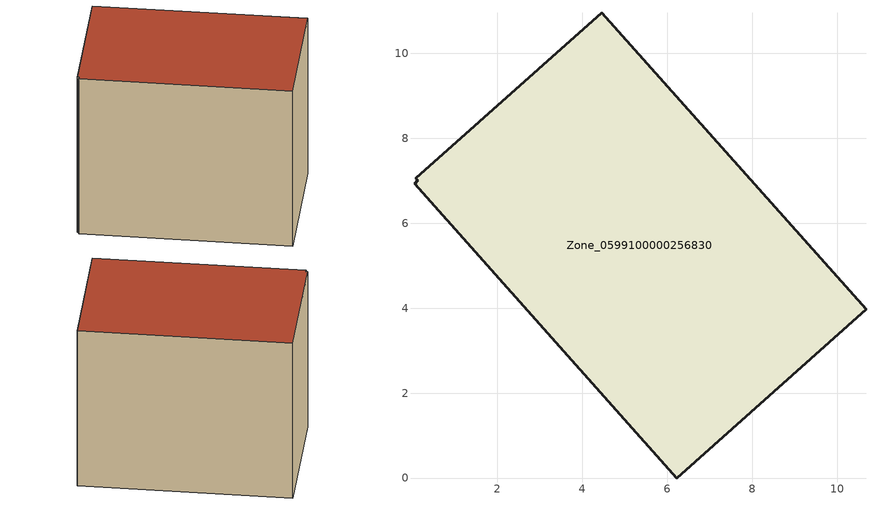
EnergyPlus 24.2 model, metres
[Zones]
Zone_0599100000256830
 floor ground (C_G): 0.08,7.06 4.46,10.95 10.68,3.97 6.23,0 0.05,6.93 0.13,7.01 z0
 wall outside (C_F): 10.68,3.97 4.46,10.95 0.08,7.06 0.13,7.01 0.05,6.93 6.23,0 10.68,3.97 z0:7.88
 roof outside (C_R): 4.46,10.95 0.08,7.06 0.13,7.01 0.05,6.93 6.23,0 10.68,3.97 z7.88
[BUILDING]
Pand.0599100000256830: North Axis=0; Terrain=City; Loads Convergence Tolerance Value=0.04; Temperature Convergence Tolerance Value=0.4; Solar Distribution=FullExterior; Maximum Number of Warmup Days=25; Minimum Number of Warmup Days=1
[Site:Location]
Rotterdam.The.Hague.AP_ZH_NLD Design_Conditions: Latitude=51.96; Longitude=4.45; Time Zone=1; Elevation=-4.5
[SITE:GROUNDTEMPERATURE:BUILDINGSURFACE]
18, 18, 18, 18, 18, 18, 18, 18, 18, 18, 18, 18
[MATERIAL] Thermal Absorptance=0.9; Solar Absorptance=0.7; Visible Absorptance=0.7
Name | Roughness | Thickness | Conductivity | Density | Specific Heat
G.TI.1965-1974 | MediumSmooth | 0.15 | 0.882353 | 540 | 1210
F.TI.1965-1974 | Rough | 0.3 | 0.697674 | 1920 | 840
R.TI.1965-1974 | MediumRough | 0.2 | 0.232558 | 1500 | 1000
[CONSTRUCTION]
C_G: G.TI.1965-1974
C_F: F.TI.1965-1974
C_R: R.TI.1965-1974
[ZONE]
Zone_0599100000256830: Type=1; Multiplier=1; Ceiling Height=Autocalculate; Volume=Autocalculate; Floor Area=autocalculate; Part of Total Floor Area=Yes
[ZONEINFILTRATION:DESIGNFLOWRATE]
Infil_Zone_0599100000256830: Zone or ZoneList or Space or SpaceList=Zone_0599100000256830; Schedule=AlwaysOn; Design Flow Rate Calculation Method=Flow/Area; Flow Rate per Floor Area=0.003; Constant Term Coefficient=1; Temperature Term Coefficient=0; Velocity Term Coefficient=0; Velocity Squared Term Coefficient=0
[HVACTEMPLATE:ZONE:IDEALLOADSAIRSYSTEM]
Zone_0599100000256830: Maximum Heating Supply Air Temperature=50; Minimum Cooling Supply Air Temperature=13; Maximum Heating Supply Air Humidity Ratio=0.0156; Minimum Cooling Supply Air Humidity Ratio=0.0077; Heating Limit=NoLimit; Cooling Limit=NoLimit; Dehumidification Control Type=ConstantSensibleHeatRatio; Cooling Sensible Heat Ratio=0.7; Dehumidification Setpoint=60; Humidification Control Type=None; Humidification Setpoint=30; Outdoor Air Method=None; Outdoor Air Flow Rate per Person=0.00944; Outdoor Air Flow Rate per Zone Floor Area=0; Outdoor Air Flow Rate per Zone=0; Demand Controlled Ventilation Type=None; Outdoor Air Economizer Type=NoEconomizer; Heat Recovery Type=None; Sensible Heat Recovery Effectiveness=0.7; Latent Heat Recovery Effectiveness=0.65
[ZONECONTROL:THERMOSTAT]
ThermostatControl_Zone_0599100000256830: Zone or ZoneList=Zone_0599100000256830; Control Type Schedule=DualSetpointControlType; Control 1=Thermostat_Zone_0599100000256830; Temperature Difference Between Cutout And Setpoint=0
[THERMOSTATSETPOINT:DUALSETPOINT]
Thermostat_Zone_0599100000256830: Heating Setpoint Temperature Schedule=HeatingSetpoint_Zone_0599100000256830; Cooling Setpoint Temperature Schedule=CoolingSetpoint_Zone_0599100000256830
[SCHEDULE:COMPACT]
HeatingSetpoint_Zone_0599100000256830: Through: 12/31, For: AllDays, Until: 24:00, 21
CoolingSetpoint_Zone_0599100000256830: Through: 12/31, For: AllDays, Until: 24:00, 24
DualSetpointControlType: Through: 12/31, For: AllDays, Until: 24:00, 4
AlwaysOn: Through: 12/31, For: AllDays, Until: 24:00, 1
